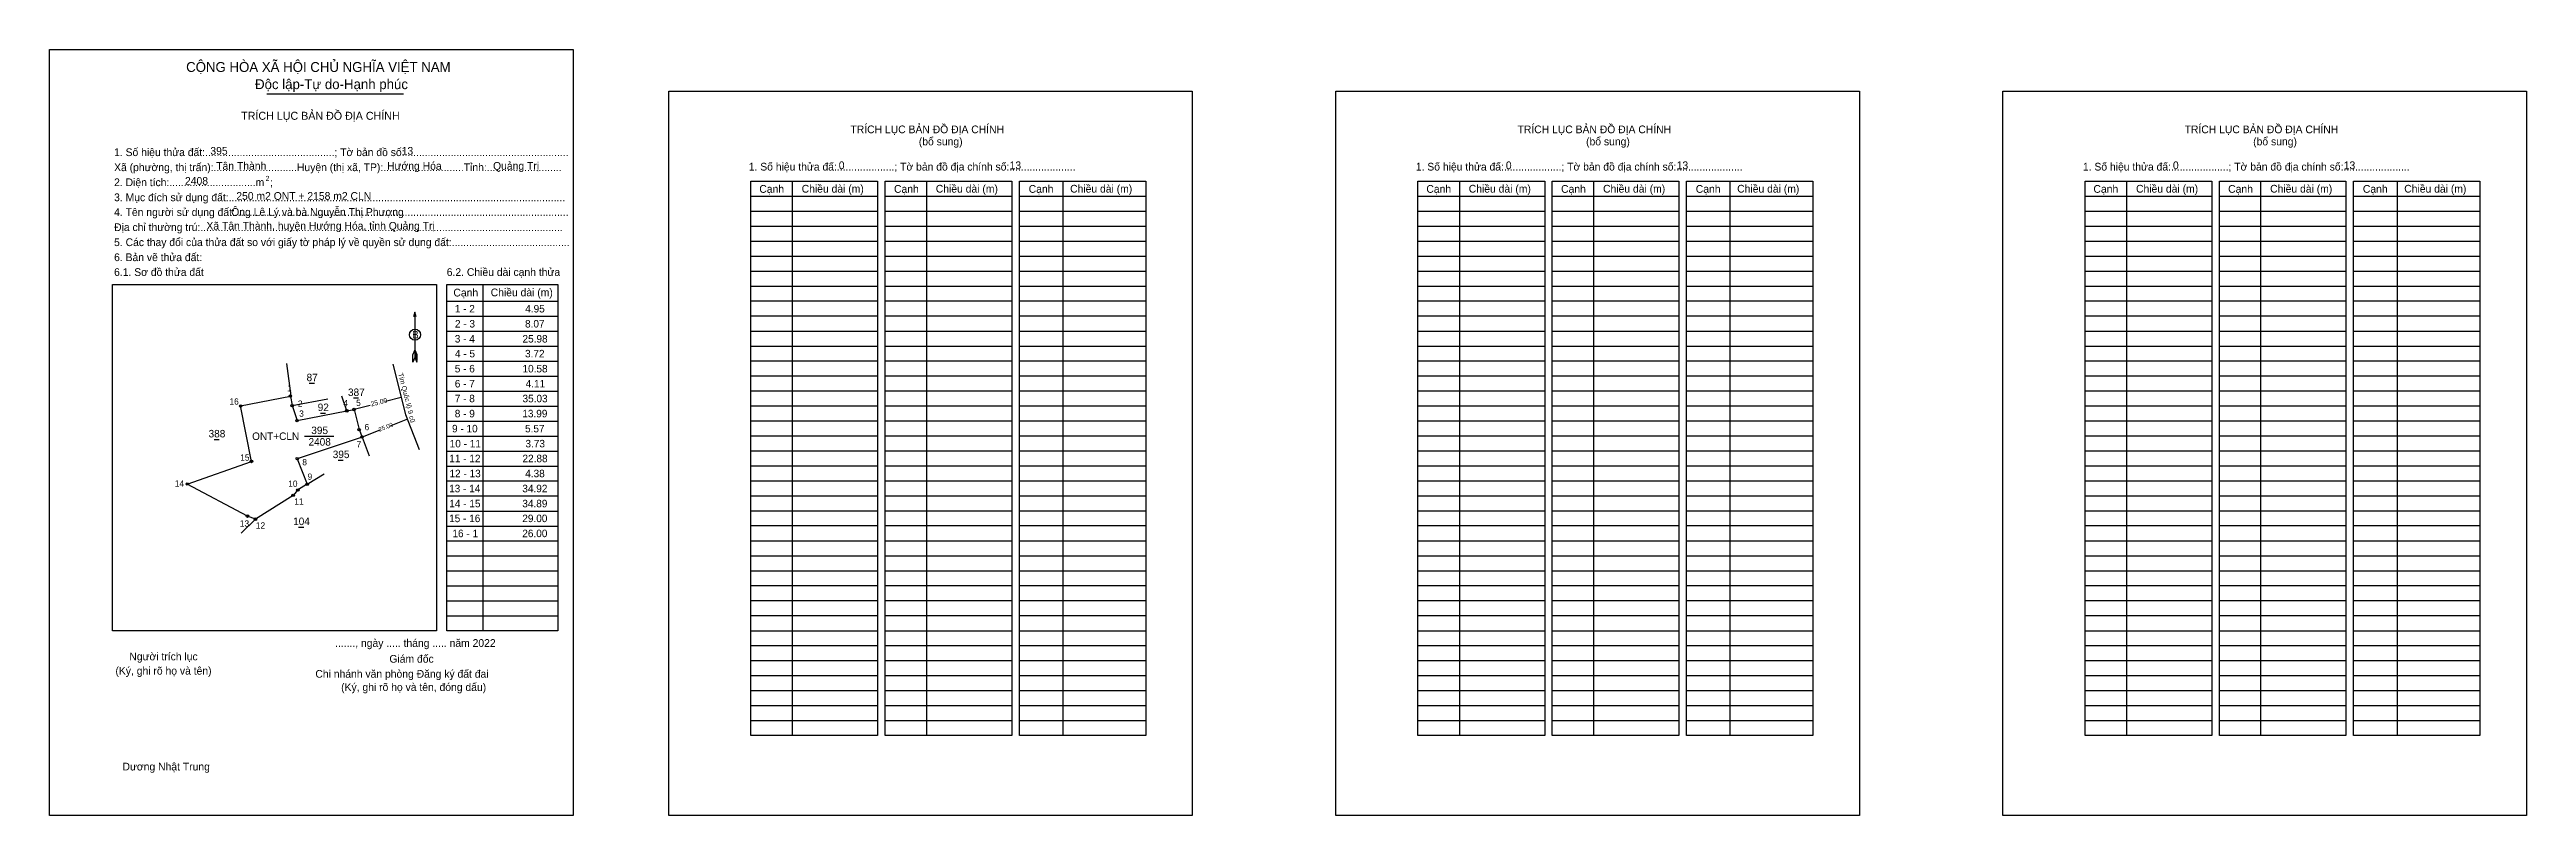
# Model space of a CAD drawing. Extents: x 540596 to 541865, y 1835523 to 1835915.
import ezdxf

# ---------------------------------------------------------------- set-up
doc = ezdxf.new("R2010")
doc.units = 0
for name, color, linetype in [('Level 1', 7, 'Continuous'), ('Level 10', 7, 'Continuous'), ('Level 11', 7, 'Continuous'), ('Level 13', 7, 'Continuous'), ('Level 2', 7, 'Continuous'), ('Level 27', 7, 'Continuous'), ('Level 36', 7, 'Continuous'), ('Level 52', 7, 'Continuous'), ('Level 6', 7, 'Continuous'), ('Level 63', 7, 'Continuous'), ('Level 9', 7, 'Continuous')]:
    doc.layers.add(name, color=color, linetype=linetype)

msp = doc.modelspace()

# ---------------------------------------------------------------- linework, layer by layer
at = {"layer": 'Level 1'}
for p, q in [((540596.3, 1835915.1), (540596.3, 1835915.1)), ((540913.5, 1835893.7), (540913.5, 1835893.7)), ((540976.7, 1835847.7), (540976.7, 1835563.7)), ((541045.5, 1835847.7), (541045.5, 1835563.7)), ((541115.4, 1835847.7), (541115.4, 1835563.7)), ((541318.5, 1835847.7), (541318.5, 1835563.7)), ((541387.2, 1835847.7), (541387.2, 1835563.7)), ((541457.1, 1835847.7), (541457.1, 1835563.7)), ((541660.2, 1835847.7), (541660.2, 1835563.7)), ((541728.9, 1835847.7), (541728.9, 1835563.7)), ((541798.8, 1835847.7), (541798.8, 1835563.7)), ((540955.6, 1835840), (541020.5, 1835840)), ((540955.6, 1835832.3), (541020.5, 1835832.3)), ((541024.3, 1835840), (541089.2, 1835840)), ((541024.3, 1835832.3), (541089.2, 1835832.3)), ((541093.1, 1835840), (541157.9, 1835840)), ((541093.1, 1835832.3), (541157.9, 1835832.3)), ((541297.3, 1835840), (541362.2, 1835840)), ((541297.3, 1835832.3), (541362.2, 1835832.3)), ((541366.1, 1835840), (541430.9, 1835840)), ((541366.1, 1835832.3), (541430.9, 1835832.3)), ((541434.8, 1835840), (541499.6, 1835840)), ((541434.8, 1835832.3), (541499.6, 1835832.3)), ((541639.1, 1835840), (541703.9, 1835840)), ((541639.1, 1835832.3), (541703.9, 1835832.3)), ((541707.8, 1835840), (541772.6, 1835840)), ((541707.8, 1835832.3), (541772.6, 1835832.3)), ((541776.5, 1835840), (541841.3, 1835840)), ((541776.5, 1835832.3), (541841.3, 1835832.3)), ((540955.6, 1835824.6), (541020.5, 1835824.6)), ((541024.3, 1835824.6), (541089.2, 1835824.6)), ((541093.1, 1835824.6), (541157.9, 1835824.6)), ((541297.3, 1835824.6), (541362.2, 1835824.6)), ((541366.1, 1835824.6), (541430.9, 1835824.6)), ((541434.8, 1835824.6), (541499.6, 1835824.6)), ((541639.1, 1835824.6), (541703.9, 1835824.6)), ((541707.8, 1835824.6), (541772.6, 1835824.6)), ((541776.5, 1835824.6), (541841.3, 1835824.6)), ((540955.6, 1835817), (541020.5, 1835817)), ((540955.6, 1835809.3), (541020.5, 1835809.3)), ((541024.3, 1835817), (541089.2, 1835817)), ((541024.3, 1835809.3), (541089.2, 1835809.3)), ((541093.1, 1835817), (541157.9, 1835817)), ((541093.1, 1835809.3), (541157.9, 1835809.3)), ((541297.3, 1835817), (541362.2, 1835817)), ((541297.3, 1835809.3), (541362.2, 1835809.3)), ((541366.1, 1835817), (541430.9, 1835817)), ((541366.1, 1835809.3), (541430.9, 1835809.3)), ((541434.8, 1835817), (541499.6, 1835817)), ((541434.8, 1835809.3), (541499.6, 1835809.3)), ((541639.1, 1835817), (541703.9, 1835817)), ((541639.1, 1835809.3), (541703.9, 1835809.3)), ((541707.8, 1835817), (541772.6, 1835817)), ((541707.8, 1835809.3), (541772.6, 1835809.3)), ((541776.5, 1835817), (541841.3, 1835817)), ((541776.5, 1835809.3), (541841.3, 1835809.3)), ((540628.6, 1835794.7), (540628.6, 1835794.7)), ((540818.2, 1835794.7), (540818.2, 1835617.3)), ((540955.6, 1835801.6), (541020.5, 1835801.6)), ((540955.6, 1835793.9), (541020.5, 1835793.9)), ((541024.3, 1835801.6), (541089.2, 1835801.6)), ((541024.3, 1835793.9), (541089.2, 1835793.9)), ((541093.1, 1835801.6), (541157.9, 1835801.6)), ((541093.1, 1835793.9), (541157.9, 1835793.9)), ((541297.3, 1835801.6), (541362.2, 1835801.6)), ((541297.3, 1835793.9), (541362.2, 1835793.9)), ((541366.1, 1835801.6), (541430.9, 1835801.6)), ((541366.1, 1835793.9), (541430.9, 1835793.9)), ((541434.8, 1835801.6), (541499.6, 1835801.6)), ((541434.8, 1835793.9), (541499.6, 1835793.9)), ((541639.1, 1835801.6), (541703.9, 1835801.6)), ((541639.1, 1835793.9), (541703.9, 1835793.9)), ((541707.8, 1835801.6), (541772.6, 1835801.6)), ((541707.8, 1835793.9), (541772.6, 1835793.9)), ((541776.5, 1835801.6), (541841.3, 1835801.6)), ((541776.5, 1835793.9), (541841.3, 1835793.9)), ((540783.5, 1835780.6), (540783.5, 1835757.4)), ((540799.8, 1835786.2), (540856.7, 1835786.2)), ((540955.6, 1835786.3), (541020.5, 1835786.3)), ((541024.3, 1835786.3), (541089.2, 1835786.3)), ((541093.1, 1835786.3), (541157.9, 1835786.3)), ((541297.3, 1835786.3), (541362.2, 1835786.3)), ((541366.1, 1835786.3), (541430.9, 1835786.3)), ((541434.8, 1835786.3), (541499.6, 1835786.3)), ((541639.1, 1835786.3), (541703.9, 1835786.3)), ((541707.8, 1835786.3), (541772.6, 1835786.3)), ((541776.5, 1835786.3), (541841.3, 1835786.3)), ((540799.8, 1835778.5), (540856.7, 1835778.5)), ((540799.8, 1835770.8), (540856.7, 1835770.8)), ((540955.6, 1835778.6), (541020.5, 1835778.6)), ((540955.6, 1835770.9), (541020.5, 1835770.9)), ((541024.3, 1835778.6), (541089.2, 1835778.6)), ((541024.3, 1835770.9), (541089.2, 1835770.9)), ((541093.1, 1835778.6), (541157.9, 1835778.6)), ((541093.1, 1835770.9), (541157.9, 1835770.9)), ((541297.3, 1835778.6), (541362.2, 1835778.6)), ((541297.3, 1835770.9), (541362.2, 1835770.9)), ((541366.1, 1835778.6), (541430.9, 1835778.6)), ((541366.1, 1835770.9), (541430.9, 1835770.9)), ((541434.8, 1835778.6), (541499.6, 1835778.6)), ((541434.8, 1835770.9), (541499.6, 1835770.9)), ((541639.1, 1835778.6), (541703.9, 1835778.6)), ((541639.1, 1835770.9), (541703.9, 1835770.9)), ((541707.8, 1835778.6), (541772.6, 1835778.6)), ((541707.8, 1835770.9), (541772.6, 1835770.9)), ((541776.5, 1835778.6), (541841.3, 1835778.6)), ((541776.5, 1835770.9), (541841.3, 1835770.9)), ((540782.4, 1835755), (540782.5, 1835758.8)), ((540783.5, 1835757.4), (540782.4, 1835755)), ((540783.5, 1835761.2), (540782.5, 1835758.8)), ((540783.5, 1835761.2), (540784.4, 1835758.8)), ((540783.5, 1835760.9), (540784.4, 1835758.5)), ((540783.5, 1835760.5), (540784.4, 1835758.2)), ((540783.5, 1835760.2), (540784.5, 1835757.8)), ((540783.5, 1835759.9), (540784.5, 1835757.5)), ((540783.5, 1835759.5), (540784.5, 1835757.1)), ((540783.5, 1835759.2), (540784.5, 1835756.8)), ((540783.5, 1835758.9), (540784.5, 1835756.4)), ((540783.5, 1835758.5), (540784.5, 1835756.1)), ((540783.5, 1835758.2), (540784.5, 1835755.7)), ((540783.5, 1835757.9), (540784.5, 1835755.4)), ((540783.5, 1835757.4), (540784.5, 1835755)), ((540784.5, 1835755), (540784.4, 1835758.8)), ((540799.8, 1835763.1), (540856.7, 1835763.1)), ((540799.8, 1835755.5), (540856.7, 1835755.5)), ((540955.6, 1835763.2), (541020.5, 1835763.2)), ((540955.6, 1835755.6), (541020.5, 1835755.6)), ((541024.3, 1835763.2), (541089.2, 1835763.2)), ((541024.3, 1835755.6), (541089.2, 1835755.6)), ((541093.1, 1835763.2), (541157.9, 1835763.2)), ((541093.1, 1835755.6), (541157.9, 1835755.6)), ((541297.3, 1835763.2), (541362.2, 1835763.2)), ((541297.3, 1835755.6), (541362.2, 1835755.6)), ((541366.1, 1835763.2), (541430.9, 1835763.2)), ((541366.1, 1835755.6), (541430.9, 1835755.6)), ((541434.8, 1835763.2), (541499.6, 1835763.2)), ((541434.8, 1835755.6), (541499.6, 1835755.6)), ((541639.1, 1835763.2), (541703.9, 1835763.2)), ((541639.1, 1835755.6), (541703.9, 1835755.6)), ((541707.8, 1835763.2), (541772.6, 1835763.2)), ((541707.8, 1835755.6), (541772.6, 1835755.6)), ((541776.5, 1835763.2), (541841.3, 1835763.2)), ((541776.5, 1835755.6), (541841.3, 1835755.6)), ((540799.8, 1835747.8), (540856.7, 1835747.8)), ((540955.6, 1835747.9), (541020.5, 1835747.9)), ((541024.3, 1835747.9), (541089.2, 1835747.9)), ((541093.1, 1835747.9), (541157.9, 1835747.9)), ((541297.3, 1835747.9), (541362.2, 1835747.9)), ((541366.1, 1835747.9), (541430.9, 1835747.9)), ((541434.8, 1835747.9), (541499.6, 1835747.9)), ((541639.1, 1835747.9), (541703.9, 1835747.9)), ((541707.8, 1835747.9), (541772.6, 1835747.9)), ((541776.5, 1835747.9), (541841.3, 1835747.9)), ((540799.8, 1835740.1), (540856.7, 1835740.1)), ((540799.8, 1835732.4), (540856.7, 1835732.4)), ((540955.6, 1835740.2), (541020.5, 1835740.2)), ((540955.6, 1835732.6), (541020.5, 1835732.6)), ((541024.3, 1835740.2), (541089.2, 1835740.2)), ((541024.3, 1835732.6), (541089.2, 1835732.6)), ((541093.1, 1835740.2), (541157.9, 1835740.2)), ((541093.1, 1835732.6), (541157.9, 1835732.6)), ((541297.3, 1835740.2), (541362.2, 1835740.2)), ((541297.3, 1835732.6), (541362.2, 1835732.6)), ((541366.1, 1835740.2), (541430.9, 1835740.2)), ((541366.1, 1835732.6), (541430.9, 1835732.6)), ((541434.8, 1835740.2), (541499.6, 1835740.2)), ((541434.8, 1835732.6), (541499.6, 1835732.6)), ((541639.1, 1835740.2), (541703.9, 1835740.2)), ((541639.1, 1835732.6), (541703.9, 1835732.6)), ((541707.8, 1835740.2), (541772.6, 1835740.2)), ((541707.8, 1835732.6), (541772.6, 1835732.6)), ((541776.5, 1835740.2), (541841.3, 1835740.2)), ((541776.5, 1835732.6), (541841.3, 1835732.6)), ((540799.8, 1835724.8), (540856.7, 1835724.8)), ((540799.8, 1835717.1), (540856.7, 1835717.1)), ((540955.6, 1835724.9), (541020.5, 1835724.9)), ((540955.6, 1835717.2), (541020.5, 1835717.2)), ((541024.3, 1835724.9), (541089.2, 1835724.9)), ((541024.3, 1835717.2), (541089.2, 1835717.2)), ((541093.1, 1835724.9), (541157.9, 1835724.9)), ((541093.1, 1835717.2), (541157.9, 1835717.2)), ((541297.3, 1835724.9), (541362.2, 1835724.9)), ((541297.3, 1835717.2), (541362.2, 1835717.2)), ((541366.1, 1835724.9), (541430.9, 1835724.9)), ((541366.1, 1835717.2), (541430.9, 1835717.2)), ((541434.8, 1835724.9), (541499.6, 1835724.9)), ((541434.8, 1835717.2), (541499.6, 1835717.2)), ((541639.1, 1835724.9), (541703.9, 1835724.9)), ((541639.1, 1835717.2), (541703.9, 1835717.2)), ((541707.8, 1835724.9), (541772.6, 1835724.9)), ((541707.8, 1835717.2), (541772.6, 1835717.2)), ((541776.5, 1835724.9), (541841.3, 1835724.9)), ((541776.5, 1835717.2), (541841.3, 1835717.2)), ((540799.8, 1835709.4), (540856.7, 1835709.4)), ((540955.6, 1835709.5), (541020.5, 1835709.5)), ((541024.3, 1835709.5), (541089.2, 1835709.5)), ((541093.1, 1835709.5), (541157.9, 1835709.5)), ((541297.3, 1835709.5), (541362.2, 1835709.5)), ((541366.1, 1835709.5), (541430.9, 1835709.5)), ((541434.8, 1835709.5), (541499.6, 1835709.5)), ((541639.1, 1835709.5), (541703.9, 1835709.5)), ((541707.8, 1835709.5), (541772.6, 1835709.5)), ((541776.5, 1835709.5), (541841.3, 1835709.5)), ((540799.8, 1835701.7), (540856.7, 1835701.7)), ((540799.8, 1835694.1), (540856.7, 1835694.1)), ((540955.6, 1835701.9), (541020.5, 1835701.9)), ((540955.6, 1835694.2), (541020.5, 1835694.2)), ((541024.3, 1835701.9), (541089.2, 1835701.9)), ((541024.3, 1835694.2), (541089.2, 1835694.2)), ((541093.1, 1835701.9), (541157.9, 1835701.9)), ((541093.1, 1835694.2), (541157.9, 1835694.2)), ((541297.3, 1835701.9), (541362.2, 1835701.9)), ((541297.3, 1835694.2), (541362.2, 1835694.2)), ((541366.1, 1835701.9), (541430.9, 1835701.9)), ((541366.1, 1835694.2), (541430.9, 1835694.2)), ((541434.8, 1835701.9), (541499.6, 1835701.9)), ((541434.8, 1835694.2), (541499.6, 1835694.2)), ((541639.1, 1835701.9), (541703.9, 1835701.9)), ((541639.1, 1835694.2), (541703.9, 1835694.2)), ((541707.8, 1835701.9), (541772.6, 1835701.9)), ((541707.8, 1835694.2), (541772.6, 1835694.2)), ((541776.5, 1835701.9), (541841.3, 1835701.9)), ((541776.5, 1835694.2), (541841.3, 1835694.2)), ((540799.8, 1835686.4), (540856.7, 1835686.4)), ((540799.8, 1835678.7), (540856.7, 1835678.7)), ((540955.6, 1835686.5), (541020.5, 1835686.5)), ((540955.6, 1835678.8), (541020.5, 1835678.8)), ((541024.3, 1835686.5), (541089.2, 1835686.5)), ((541024.3, 1835678.8), (541089.2, 1835678.8)), ((541093.1, 1835686.5), (541157.9, 1835686.5)), ((541093.1, 1835678.8), (541157.9, 1835678.8)), ((541297.3, 1835686.5), (541362.2, 1835686.5)), ((541297.3, 1835678.8), (541362.2, 1835678.8)), ((541366.1, 1835686.5), (541430.9, 1835686.5)), ((541366.1, 1835678.8), (541430.9, 1835678.8)), ((541434.8, 1835686.5), (541499.6, 1835686.5)), ((541434.8, 1835678.8), (541499.6, 1835678.8)), ((541639.1, 1835686.5), (541703.9, 1835686.5)), ((541639.1, 1835678.8), (541703.9, 1835678.8)), ((541707.8, 1835686.5), (541772.6, 1835686.5)), ((541707.8, 1835678.8), (541772.6, 1835678.8)), ((541776.5, 1835686.5), (541841.3, 1835686.5)), ((541776.5, 1835678.8), (541841.3, 1835678.8)), ((540799.8, 1835671), (540856.7, 1835671)), ((540955.6, 1835671.2), (541020.5, 1835671.2)), ((541024.3, 1835671.2), (541089.2, 1835671.2)), ((541093.1, 1835671.2), (541157.9, 1835671.2)), ((541297.3, 1835671.2), (541362.2, 1835671.2)), ((541366.1, 1835671.2), (541430.9, 1835671.2)), ((541434.8, 1835671.2), (541499.6, 1835671.2)), ((541639.1, 1835671.2), (541703.9, 1835671.2)), ((541707.8, 1835671.2), (541772.6, 1835671.2)), ((541776.5, 1835671.2), (541841.3, 1835671.2)), ((540799.8, 1835663.4), (540856.7, 1835663.4)), ((540799.8, 1835655.7), (540856.7, 1835655.7)), ((540955.6, 1835663.5), (541020.5, 1835663.5)), ((540955.6, 1835655.8), (541020.5, 1835655.8)), ((541024.3, 1835663.5), (541089.2, 1835663.5)), ((541024.3, 1835655.8), (541089.2, 1835655.8)), ((541093.1, 1835663.5), (541157.9, 1835663.5)), ((541093.1, 1835655.8), (541157.9, 1835655.8)), ((541297.3, 1835663.5), (541362.2, 1835663.5)), ((541297.3, 1835655.8), (541362.2, 1835655.8)), ((541366.1, 1835663.5), (541430.9, 1835663.5)), ((541366.1, 1835655.8), (541430.9, 1835655.8)), ((541434.8, 1835663.5), (541499.6, 1835663.5)), ((541434.8, 1835655.8), (541499.6, 1835655.8)), ((541639.1, 1835663.5), (541703.9, 1835663.5)), ((541639.1, 1835655.8), (541703.9, 1835655.8)), ((541707.8, 1835663.5), (541772.6, 1835663.5)), ((541707.8, 1835655.8), (541772.6, 1835655.8)), ((541776.5, 1835663.5), (541841.3, 1835663.5)), ((541776.5, 1835655.8), (541841.3, 1835655.8)), ((540799.8, 1835648), (540856.7, 1835648)), ((540799.8, 1835640.3), (540856.7, 1835640.3)), ((540955.6, 1835648.1), (541020.5, 1835648.1)), ((540955.6, 1835640.5), (541020.5, 1835640.5)), ((541024.3, 1835648.1), (541089.2, 1835648.1)), ((541024.3, 1835640.5), (541089.2, 1835640.5)), ((541093.1, 1835648.1), (541157.9, 1835648.1)), ((541093.1, 1835640.5), (541157.9, 1835640.5)), ((541297.3, 1835648.1), (541362.2, 1835648.1)), ((541297.3, 1835640.5), (541362.2, 1835640.5)), ((541366.1, 1835648.1), (541430.9, 1835648.1)), ((541366.1, 1835640.5), (541430.9, 1835640.5)), ((541434.8, 1835648.1), (541499.6, 1835648.1)), ((541434.8, 1835640.5), (541499.6, 1835640.5)), ((541639.1, 1835648.1), (541703.9, 1835648.1)), ((541639.1, 1835640.5), (541703.9, 1835640.5)), ((541707.8, 1835648.1), (541772.6, 1835648.1)), ((541707.8, 1835640.5), (541772.6, 1835640.5)), ((541776.5, 1835648.1), (541841.3, 1835648.1)), ((541776.5, 1835640.5), (541841.3, 1835640.5)), ((540799.8, 1835632.7), (540856.7, 1835632.7)), ((540955.6, 1835632.8), (541020.5, 1835632.8)), ((541024.3, 1835632.8), (541089.2, 1835632.8)), ((541093.1, 1835632.8), (541157.9, 1835632.8)), ((541297.3, 1835632.8), (541362.2, 1835632.8)), ((541366.1, 1835632.8), (541430.9, 1835632.8)), ((541434.8, 1835632.8), (541499.6, 1835632.8)), ((541639.1, 1835632.8), (541703.9, 1835632.8)), ((541707.8, 1835632.8), (541772.6, 1835632.8)), ((541776.5, 1835632.8), (541841.3, 1835632.8)), ((540794.6, 1835617.3), (540794.6, 1835617.3)), ((540799.8, 1835625), (540856.7, 1835625)), ((540955.6, 1835625.1), (541020.5, 1835625.1)), ((540955.6, 1835617.4), (541020.5, 1835617.4)), ((541024.3, 1835625.1), (541089.2, 1835625.1)), ((541024.3, 1835617.4), (541089.2, 1835617.4)), ((541093.1, 1835625.1), (541157.9, 1835625.1)), ((541093.1, 1835617.4), (541157.9, 1835617.4)), ((541297.3, 1835625.1), (541362.2, 1835625.1)), ((541297.3, 1835617.4), (541362.2, 1835617.4)), ((541366.1, 1835625.1), (541430.9, 1835625.1)), ((541366.1, 1835617.4), (541430.9, 1835617.4)), ((541434.8, 1835625.1), (541499.6, 1835625.1)), ((541434.8, 1835617.4), (541499.6, 1835617.4)), ((541639.1, 1835625.1), (541703.9, 1835625.1)), ((541639.1, 1835617.4), (541703.9, 1835617.4)), ((541707.8, 1835625.1), (541772.6, 1835625.1)), ((541707.8, 1835617.4), (541772.6, 1835617.4)), ((541776.5, 1835625.1), (541841.3, 1835625.1)), ((541776.5, 1835617.4), (541841.3, 1835617.4)), ((540955.6, 1835609.8), (541020.5, 1835609.8)), ((540955.6, 1835602.1), (541020.5, 1835602.1)), ((541024.3, 1835609.8), (541089.2, 1835609.8)), ((541024.3, 1835602.1), (541089.2, 1835602.1)), ((541093.1, 1835609.8), (541157.9, 1835609.8)), ((541093.1, 1835602.1), (541157.9, 1835602.1)), ((541297.3, 1835609.8), (541362.2, 1835609.8)), ((541297.3, 1835602.1), (541362.2, 1835602.1)), ((541366.1, 1835609.8), (541430.9, 1835609.8)), ((541366.1, 1835602.1), (541430.9, 1835602.1)), ((541434.8, 1835609.8), (541499.6, 1835609.8)), ((541434.8, 1835602.1), (541499.6, 1835602.1)), ((541639.1, 1835609.8), (541703.9, 1835609.8)), ((541639.1, 1835602.1), (541703.9, 1835602.1)), ((541707.8, 1835609.8), (541772.6, 1835609.8)), ((541707.8, 1835602.1), (541772.6, 1835602.1)), ((541776.5, 1835609.8), (541841.3, 1835609.8)), ((541776.5, 1835602.1), (541841.3, 1835602.1)), ((540955.6, 1835594.4), (541020.5, 1835594.4)), ((541024.3, 1835594.4), (541089.2, 1835594.4)), ((541093.1, 1835594.4), (541157.9, 1835594.4)), ((541297.3, 1835594.4), (541362.2, 1835594.4)), ((541366.1, 1835594.4), (541430.9, 1835594.4)), ((541434.8, 1835594.4), (541499.6, 1835594.4)), ((541639.1, 1835594.4), (541703.9, 1835594.4)), ((541707.8, 1835594.4), (541772.6, 1835594.4)), ((541776.5, 1835594.4), (541841.3, 1835594.4)), ((540955.6, 1835586.7), (541020.5, 1835586.7)), ((540955.6, 1835579.1), (541020.5, 1835579.1)), ((541024.3, 1835586.7), (541089.2, 1835586.7)), ((541024.3, 1835579.1), (541089.2, 1835579.1)), ((541093.1, 1835586.7), (541157.9, 1835586.7)), ((541093.1, 1835579.1), (541157.9, 1835579.1)), ((541297.3, 1835586.7), (541362.2, 1835586.7)), ((541297.3, 1835579.1), (541362.2, 1835579.1)), ((541366.1, 1835586.7), (541430.9, 1835586.7)), ((541366.1, 1835579.1), (541430.9, 1835579.1)), ((541434.8, 1835586.7), (541499.6, 1835586.7)), ((541434.8, 1835579.1), (541499.6, 1835579.1)), ((541639.1, 1835586.7), (541703.9, 1835586.7)), ((541639.1, 1835579.1), (541703.9, 1835579.1)), ((541707.8, 1835586.7), (541772.6, 1835586.7)), ((541707.8, 1835579.1), (541772.6, 1835579.1)), ((541776.5, 1835586.7), (541841.3, 1835586.7)), ((541776.5, 1835579.1), (541841.3, 1835579.1)), ((540955.6, 1835571.4), (541020.5, 1835571.4)), ((541024.3, 1835571.4), (541089.2, 1835571.4)), ((541093.1, 1835571.4), (541157.9, 1835571.4)), ((541297.3, 1835571.4), (541362.2, 1835571.4)), ((541366.1, 1835571.4), (541430.9, 1835571.4)), ((541434.8, 1835571.4), (541499.6, 1835571.4)), ((541639.1, 1835571.4), (541703.9, 1835571.4)), ((541707.8, 1835571.4), (541772.6, 1835571.4)), ((541776.5, 1835571.4), (541841.3, 1835571.4)), ((540864.5, 1835522.8), (540864.5, 1835522.8)), ((541181.7, 1835522.8), (541181.7, 1835522.8))]:
    msp.add_line(p, q, dxfattribs=at)
for points in [[(540955.6, 1835847.7), (541020.5, 1835847.7), (541020.5, 1835563.7), (540955.6, 1835563.7)], [(541024.3, 1835847.7), (541089.2, 1835847.7), (541089.2, 1835563.7), (541024.3, 1835563.7)], [(541093.1, 1835847.7), (541157.9, 1835847.7), (541157.9, 1835563.7), (541093.1, 1835563.7)], [(541297.3, 1835847.7), (541362.2, 1835847.7), (541362.2, 1835563.7), (541297.3, 1835563.7)], [(541366.1, 1835847.7), (541430.9, 1835847.7), (541430.9, 1835563.7), (541366.1, 1835563.7)], [(541434.8, 1835847.7), (541499.6, 1835847.7), (541499.6, 1835563.7), (541434.8, 1835563.7)], [(541639.1, 1835847.7), (541703.9, 1835847.7), (541703.9, 1835563.7), (541639.1, 1835563.7)], [(541707.8, 1835847.7), (541772.6, 1835847.7), (541772.6, 1835563.7), (541707.8, 1835563.7)], [(541776.5, 1835847.7), (541841.3, 1835847.7), (541841.3, 1835563.7), (541776.5, 1835563.7)], [(540628.6, 1835794.7), (540794.6, 1835794.7), (540794.6, 1835617.3), (540628.6, 1835617.3)], [(540799.8, 1835794.7), (540856.7, 1835794.7), (540856.7, 1835617.3), (540799.8, 1835617.3)]]:
    msp.add_lwpolyline(points, close=True, dxfattribs=at)
msp.add_lwpolyline([(540784.1, 1835778.1), (540783.5, 1835780.6), (540782.8, 1835778.1)], dxfattribs=at)
msp.add_circle((540783.5, 1835769), 2.83, dxfattribs=at)
at = {"layer": 'Level 10'}
for p, q in [((540772.1, 1835754), (540778.7, 1835728.1)), ((540760.6, 1835732.8), (540752.3, 1835730.7)), ((540776.5, 1835736.8), (540768.4, 1835734.8)), ((540778.7, 1835728.1), (540785.7, 1835710.2))]:
    msp.add_line(p, q, dxfattribs=at)
msp.add_lwpolyline([(540721.1, 1835686.7), (540701.8, 1835674.5), (540697.7, 1835676.1), (540666.9, 1835692.5), (540699.8, 1835704.1), (540694.2, 1835732.5), (540719.7, 1835737.6), (540720.6, 1835732.7), (540723.1, 1835725), (540748.6, 1835730), (540752.3, 1835730.7), (540754.9, 1835720.4), (540756.4, 1835716.6), (540723.2, 1835705.5), (540728.3, 1835692.4), (540723.5, 1835689.5)], close=True, dxfattribs=at)
at = {"layer": 'Level 11'}
for centre in [(540694.2, 1835732.5), (540719.7, 1835737.6), (540720.6, 1835732.7), (540748.6, 1835730), (540752.3, 1835730.7), (540723.1, 1835725), (540754.9, 1835720.4), (540756.4, 1835716.6), (540699.8, 1835704.1), (540723.2, 1835705.5), (540666.9, 1835692.5), (540728.3, 1835692.4), (540721.1, 1835686.7), (540721.1, 1835686.7), (540723.5, 1835689.5), (540697.7, 1835676.1), (540701.8, 1835674.5)]:
    msp.add_circle(centre, 0.64, dxfattribs=at)
at = {"layer": 'Level 13'}
for p, q in [((540707.6, 1835892.4), (540777.6, 1835892.4)), ((540720.1, 1835737.7), (540717.8, 1835754.2)), ((540719.7, 1835737.6), (540720.1, 1835737.7)), ((540720.6, 1835732.7), (540738.9, 1835736.2)), ((540748.6, 1835730), (540746.1, 1835737.6)), ((540765.5, 1835720.1), (540756.4, 1835716.6)), ((540779.7, 1835725.7), (540771.2, 1835722.3))]:
    msp.add_line(p, q, dxfattribs=at)
at = {"layer": 'Level 2'}
for points in [[(540596.3, 1835915.1), (540864.5, 1835915.1), (540864.5, 1835522.8), (540596.3, 1835522.8)], [(540913.5, 1835893.7), (541181.7, 1835893.7), (541181.7, 1835522.8), (540913.5, 1835522.8)], [(541255.2, 1835893.7), (541523.4, 1835893.7), (541523.4, 1835522.8), (541255.2, 1835522.8)], [(541596.9, 1835893.7), (541865.1, 1835893.7), (541865.1, 1835522.8), (541596.9, 1835522.8)]]:
    msp.add_lwpolyline(points, close=True, dxfattribs=at)
at = {"layer": 'Level 27'}
for p, q in [((540756.4, 1835716.6), (540760.1, 1835707)), ((540728.3, 1835692.4), (540737, 1835697.8)), ((540701.8, 1835674.5), (540694.4, 1835667.3))]:
    msp.add_line(p, q, dxfattribs=at)
at = {"layer": 'Level 63'}
for p, q in [((540729.4, 1835744.2), (540732.1, 1835744.2)), ((540735.1, 1835728.8), (540737.7, 1835728.8)), ((540752, 1835736.6), (540754.6, 1835736.6)), ((540680.6, 1835715.3), (540683.2, 1835715.3)), ((540744.1, 1835704.8), (540746.8, 1835704.8)), ((540723.9, 1835670.5), (540726.6, 1835670.5))]:
    msp.add_line(p, q, dxfattribs=at)
at = {"layer": 'Level 9'}
msp.add_line((540726.9, 1835717.1), (540742, 1835717.1), dxfattribs=at)

# ---------------------------------------------------------------- texts
at = {"layer": 'Level 1'}
for s, height, p in [('TRÍCH LỤC BẢN ĐỒ ĐỊA CHÍNH', 4.093, (540694.5, 1835879.1)), ('TRÍCH LỤC BẢN ĐỒ ĐỊA CHÍNH', 3.965, (541006.6, 1835872.2)), ('(bổ sung)', 3.97, (541041.6, 1835866)), ('TRÍCH LỤC BẢN ĐỒ ĐỊA CHÍNH', 3.965, (541348.3, 1835872.2)), ('(bổ sung)', 3.97, (541383.4, 1835866)), ('TRÍCH LỤC BẢN ĐỒ ĐỊA CHÍNH', 3.965, (541690, 1835872.2)), ('(bổ sung)', 3.97, (541725.1, 1835866)), ('Xã (phường, thị trấn):.............................Huyện (thị xã, TP):............................Tỉnh:..........................', 3.9651, (540629.4, 1835852.8)), ('1. Số hiệu thửa đất:.............................................; Tờ bản đồ số:.........................................................', 3.9651, (540629.4, 1835860.5)), ('1. Số hiệu thửa đấ:....................; Tờ bản đồ địa chính số:.......................', 3.965, (540954.5, 1835853.1)), ('1. Số hiệu thửa đấ:....................; Tờ bản đồ địa chính số:.......................', 3.965, (541296.2, 1835853.1)), ('1. Số hiệu thửa đấ:....................; Tờ bản đồ địa chính số:.......................', 3.965, (541637.9, 1835853.1)), ('2. Diện tích:..............................m  ;', 3.965, (540629.4, 1835845.1)), ('2', 2.56, (540707, 1835847.8)), ('Cạnh', 3.97, (540959.9, 1835841.7)), ('Chiều dài (m)', 3.965, (540981.6, 1835841.8)), ('Cạnh', 3.97, (541028.9, 1835841.7)), ('Chiều dài (m)', 3.965, (541050.3, 1835841.8)), ('Cạnh', 3.97, (541097.9, 1835841.7)), ('Chiều dài (m)', 3.965, (541119.1, 1835841.8)), ('Cạnh', 3.97, (541301.6, 1835841.7)), ('Chiều dài (m)', 3.965, (541323.3, 1835841.8)), ('Cạnh', 3.97, (541370.6, 1835841.7)), ('Chiều dài (m)', 3.965, (541392.1, 1835841.8)), ('Cạnh', 3.97, (541439.6, 1835841.7)), ('Chiều dài (m)', 3.965, (541460.8, 1835841.8)), ('Cạnh', 3.97, (541643.3, 1835841.7)), ('Chiều dài (m)', 3.965, (541665.1, 1835841.8)), ('Cạnh', 3.97, (541712.3, 1835841.7)), ('Chiều dài (m)', 3.965, (541733.8, 1835841.8)), ('Cạnh', 3.97, (541781.3, 1835841.7)), ('Chiều dài (m)', 3.965, (541802.5, 1835841.8)), ('4. Tên người sử dụng đất:....................................................................................................................', 3.9651, (540629.4, 1835829.8)), ('3. Mục đích sử dụng đất:.....................................................................................................................', 3.9651, (540629.4, 1835837.4)), ('Địa chỉ thường trú:..............................................................................................................................', 3.9651, (540629.4, 1835822.1)), ('5. Các thay đổi của thửa đất so với giấy tờ pháp lý về quyền sử dụng đất:.........................................', 3.9651, (540629.4, 1835814.4)), ('6. Bản vẽ thửa đất:', 3.965, (540629.4, 1835806.7)), ('6.1. Sơ đồ thửa đất', 3.965, (540629.4, 1835799.1)), ('6.2. Chiều dài cạnh thửa', 3.965, (540799.8, 1835799.1)), ('Cạnh', 3.97, (540803.2, 1835788.6)), ('Chiều dài (m)', 3.965, (540822.3, 1835788.7)), ('B', 3.84, (540782, 1835767.1)), ('Người trích lục', 3.965, (540637.2, 1835602.2)), ('......., ngày ..... tháng ..... năm 2022', 3.965, (540742.6, 1835609.1)), ('Giám đốc', 3.97, (540770.4, 1835601)), ('(Ký, ghi rõ họ và tên)', 3.965, (540630.1, 1835594.9)), ('Chi nhánh văn phòng Đăng ký đất đai', 3.965, (540732.5, 1835593.3)), ('(Ký, ghi rõ họ và tên, đóng dấu)', 3.965, (540745.7, 1835586.5)), ('Dương Nhật Trung', 3.965, (540633.7, 1835545.8))]:
    msp.add_text(s, height=height, dxfattribs=at).set_placement(p)
at = {"layer": 'Level 10'}
for s, rotation, p in [('Tim Quốc lộ 9 cũ', 284.3117, (540774.9, 1835749)), ('25.00', 14.3142, (540761.2, 1835732.2))]:
    msp.add_text(s, height=2.5, rotation=rotation, dxfattribs=at).set_placement(p)
at = {"layer": 'Level 13'}
for s, height, p in [('CỘNG HÒA XÃ HỘI CHỦ NGHĨA VIỆT NAM', 5.065, (540666.3, 1835903.6)), ('Độc lập-Tự do-Hạnh phúc', 5.065, (540701.6, 1835894.8)), ('ONT+CLN', 3.84, (540700.1, 1835715.1)), ('2408', 3.84, (540729, 1835712.2)), ('395', 3.84, (540730.4, 1835718.1))]:
    msp.add_text(s, height=height, dxfattribs=at).set_placement(p)
msp.add_text('25.00', height=2.2, rotation=21.3093, dxfattribs=at).set_placement((540765.4, 1835719.3))
at = {"layer": 'Level 36'}
for s, p in [('87', (540728, 1835745.2)), ('387', (540749.2, 1835737.6)), ('92', (540733.7, 1835729.9)), ('388', (540677.8, 1835716.4)), ('395', (540741.4, 1835705.8)), ('104', (540721.1, 1835671.5))]:
    msp.add_text(s, height=3.84, dxfattribs=at).set_placement(p)
at = {"layer": 'Level 52'}
for s, p in [('1 - 2', (540803.9, 1835780.4)), ('4.95', (540840, 1835780.4)), ('3 - 4', (540803.9, 1835765)), ('2 - 3', (540804, 1835772.7)), ('25.98', (540838.6, 1835765)), ('8.07', (540839.9, 1835772.7)), ('4 - 5', (540804, 1835757.4)), ('3.72', (540839.9, 1835757.4)), ('5 - 6', (540803.9, 1835749.7)), ('6 - 7', (540803.9, 1835742)), ('10.58', (540838.6, 1835749.7)), ('4.11', (540840.2, 1835742)), ('8 - 9', (540803.9, 1835726.7)), ('7 - 8', (540803.9, 1835734.4)), ('35.03', (540838.6, 1835734.4)), ('13.99', (540838.5, 1835726.7)), ('9 - 10', (540802.5, 1835719)), ('5.57', (540839.9, 1835719)), ('11 - 12', (540801.1, 1835703.7)), ('10 - 11', (540801.3, 1835711.3)), ('22.88', (540838.6, 1835703.7)), ('3.73', (540840.1, 1835711.3)), ('13 - 14', (540801, 1835688.3)), ('12 - 13', (540801.2, 1835696)), ('34.92', (540838.5, 1835688.3)), ('4.38', (540840, 1835696)), ('14 - 15', (540801.1, 1835680.6)), ('34.89', (540838.5, 1835680.6)), ('15 - 16', (540801, 1835673)), ('16 - 1', (540802.7, 1835665.3)), ('29.00', (540838.5, 1835673)), ('26.00', (540838.5, 1835665.3))]:
    msp.add_text(s, height=3.84, dxfattribs=at).set_placement(p)
at = {"layer": 'Level 6'}
for s, height, p in [('395', 3.97, (540678.7, 1835861.2)), ('Tân Thành', 3.97, (540681.7, 1835853.5)), ('Hướng Hóa', 3.97, (540769.2, 1835853.5)), ('13', 3.97, (540776.7, 1835861.2)), ('Quảng Trị', 3.97, (540823.5, 1835853.5)), ('0', 3.97, (541000.6, 1835853.8)), ('13', 3.97, (541088.1, 1835853.8)), ('0', 3.97, (541342.3, 1835853.8)), ('13', 3.97, (541429.8, 1835853.8)), ('0', 3.97, (541684, 1835853.8)), ('13', 3.97, (541771.5, 1835853.8)), ('2408', 3.97, (540665.7, 1835845.8)), ('Ông Lê Lý và bà Nguyễn Thị Phượng', 3.965, (540689.4, 1835829.9)), ('250 m2 ONT + 2158 m2 CLN', 3.965, (540692, 1835838.1)), ('Xã Tân Thành, huyện Hướng Hóa, tỉnh Quảng Trị', 3.965, (540676.7, 1835822.8))]:
    msp.add_text(s, height=height, dxfattribs=at).set_placement(p)
at = {"layer": 'Level 9'}
for s, p in [('1', (540718, 1835740)), ('16', (540688.5, 1835733.2)), ('2', (540723.5, 1835732.1)), ('3', (540724.2, 1835727)), ('4', (540746.8, 1835732.4)), ('5', (540753.4, 1835732.5)), ('6', (540757.7, 1835720.1)), ('15', (540694, 1835704.5)), ('8', (540725.8, 1835702.1)), ('7', (540753.6, 1835711.3)), ('14', (540660.5, 1835691.2)), ('10', (540718.6, 1835691.1)), ('9', (540728.5, 1835694.7)), ('11', (540721.7, 1835682)), ('13', (540693.8, 1835670.7)), ('12', (540702, 1835669.7))]:
    msp.add_text(s, height=3.2, dxfattribs=at).set_placement(p)

doc.saveas('drawing.dxf')
